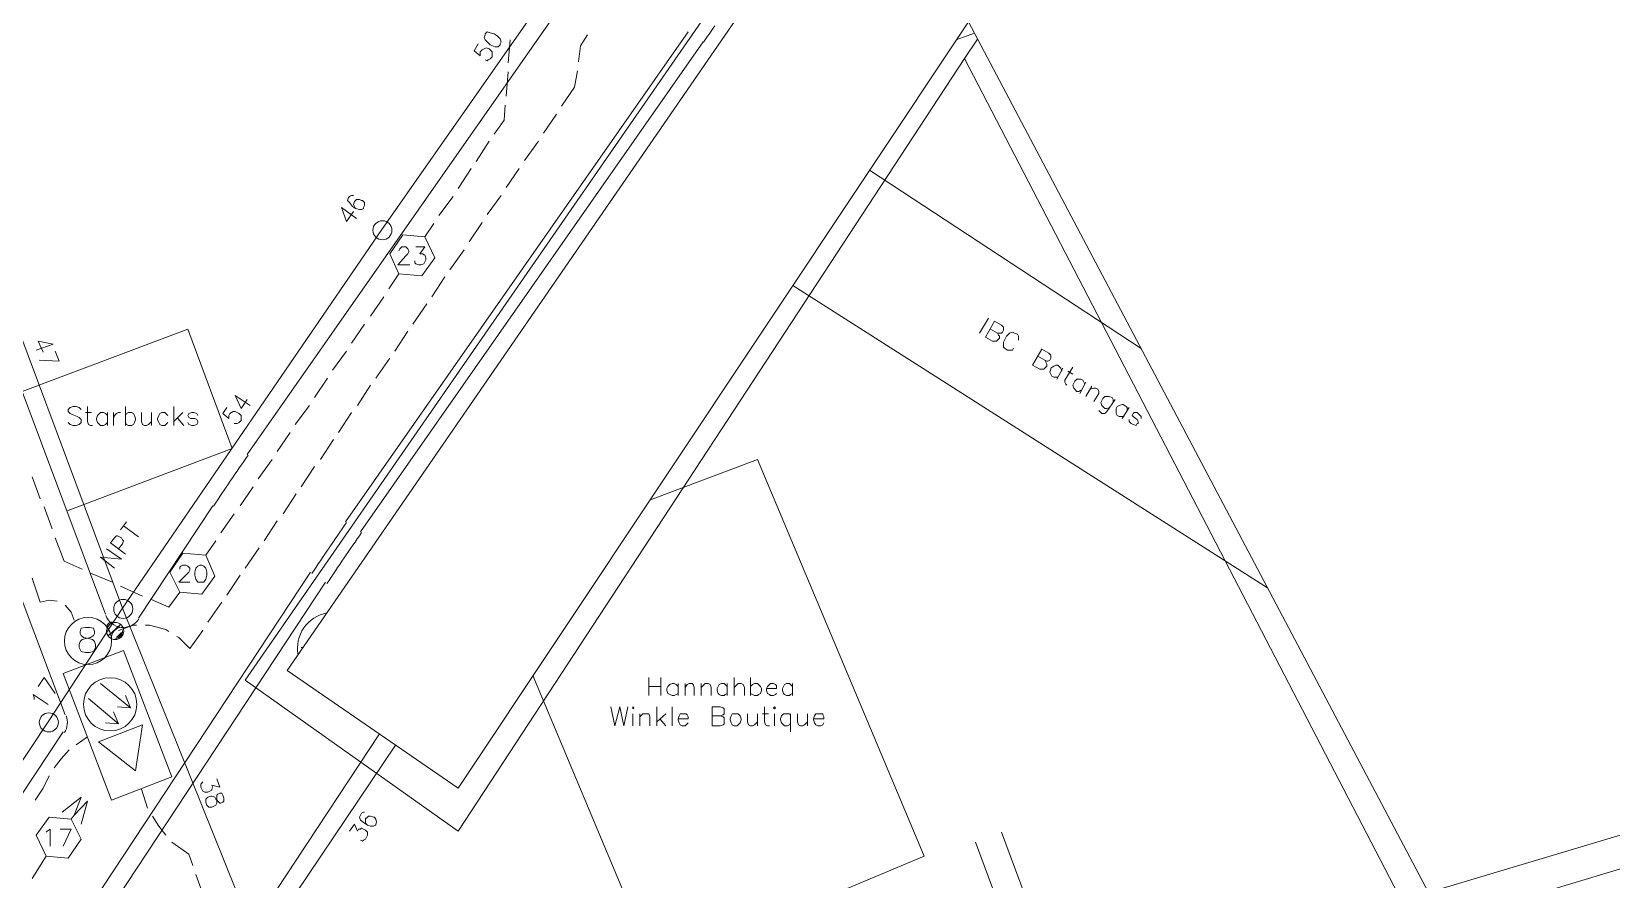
# Model space of a CAD drawing. Header units: millimetres. Extents: x 3.6 to 37.8, y 0.6 to 28.7.
# Drawn here: x 21.89 to 28.45, y 10.79 to 14.31 of the extents above; entities that cross this region are included whole.
import ezdxf

# ---------------------------------------------------------------- set-up
doc = ezdxf.new("R2010")
doc.units = ezdxf.units.MM
for name, color, linetype, true_color in [('PDF_Batangas$Geomap$Actives-NodeReceiver', 104, 'Continuous', 0x009525), ('PDF_Batangas$Geomap$Cable-565', 23, 'Continuous', 0xdd8a6e), ('PDF_Batangas$Geomap$LOTS', 254, 'Continuous', 0xdcdcdc), ('PDF_Batangas$Geomap$ROAD', 8, 'Continuous', 0x808080), ('PDF_Batangas$Geomap$SDU', 157, 'Continuous', 0x396472), ('PDF_Batangas$Geomap$Symbols-EndOfLine', 15, 'Continuous', 0x954a4a)]:
    doc.layers.add(name, color=color, linetype=linetype, true_color=true_color)
for name, color, linetype in [('PDF_Batangas$Geomap$BOUNDARY-NODE', 3, 'Continuous'), ('PDF_Batangas$Geomap$Passives-Highleg', 7, 'Continuous'), ('PDF_Batangas$Geomap$Passives-Splt2way', 7, 'Continuous'), ('PDF_Batangas$Geomap$Passives-TapOffs', 7, 'Continuous'), ('PDF_Batangas$Geomap$POLE', 7, 'Continuous'), ('PDF_Batangas$Geomap$STRAND', 7, 'Continuous'), ('PDF_Batangas$Geomap$Symbols-Terminator', 7, 'Continuous'), ('PDF_FRAME-TB', 7, 'Continuous')]:
    doc.layers.add(name, color=color, linetype=linetype)

msp = doc.modelspace()

# ---------------------------------------------------------------- linework, layer by layer
at = {"layer": 'PDF_Batangas$Geomap$Actives-NodeReceiver', "lineweight": 18}
for points in [[(22.0196, 11.6447), (22.2697, 11.7406), (22.4699, 11.2152), (22.2197, 11.1193)], [(22.349, 11.4321), (22.3198, 11.2403), (22.1655, 11.3612)]]:
    msp.add_lwpolyline(points, close=True, dxfattribs=at)
for points in [[(22.2989, 11.5029), (22.1738, 11.603)], [(22.2781, 11.553), (22.2989, 11.5029), (22.2447, 11.5071)], [(22.1238, 11.5405), (22.2489, 11.4362), (22.1947, 11.4404)], [(22.228, 11.4863), (22.2489, 11.4362)]]:
    msp.add_lwpolyline(points, dxfattribs=at)
msp.add_circle((22.2143, 11.5168), 0.1105, dxfattribs=at)
at = {"layer": 'PDF_Batangas$Geomap$BOUNDARY-NODE', "lineweight": 0}
for points in [[(25.7599, 14.1987), (23.6583, 10.9901), (22.7743, 11.6176), (30.7908, 23.1952), (28.4015, 27.8007), (16.5633, 23.8248), (11.8639, 19.3923)], [(33.3498, 8.7465), (32.0501, 11.9074), (27.6384, 10.5793), (25.7599, 14.1987), (25.8147, 14.2787)]]:
    msp.add_lwpolyline(points, dxfattribs=at)
at = {"layer": 'PDF_Batangas$Geomap$Cable-565', "lineweight": 13}
for points in [[(24.1587, 14.1842), (24.167, 14.2509), (24.1962, 14.2967)], [(23.8668, 14.18), (23.8751, 14.2759)], [(23.8584, 14.0424), (23.8668, 14.1425)], [(24.1545, 14.1466), (24.142, 14.0799), (24.0878, 14.0007)], [(23.8543, 14.0048), (23.8501, 13.9423), (23.8084, 13.8839)], [(24.0669, 13.9673), (24.0127, 13.8881)], [(23.7334, 13.7713), (23.7876, 13.8547)], [(23.9919, 13.8547), (23.9335, 13.7755)], [(23.6583, 13.6588), (23.7125, 13.7421)], [(23.9127, 13.7421), (23.8584, 13.6629)], [(23.5791, 13.5462), (23.6374, 13.6254)], [(23.8376, 13.6296), (23.7792, 13.5503)], [(23.5207, 13.4586), (23.5582, 13.5128)], [(23.7584, 13.517), (23.7042, 13.4378)], [(23.6833, 13.4044), (23.6249, 13.321)], [(23.3706, 13.2418), (23.4123, 13.3043)], [(23.6041, 13.2918), (23.5499, 13.2084)], [(23.2955, 13.1292), (23.3497, 13.2084)], [(23.529, 13.1792), (23.4707, 13.0958)], [(23.2163, 13.0166), (23.2705, 13.0958)], [(23.4498, 13.0666), (23.3956, 12.9832)], [(23.1371, 12.904), (23.1954, 12.9832)], [(23.3747, 12.9541), (23.3164, 12.8707)], [(23.062, 12.7914), (23.1162, 12.8707)], [(23.2955, 12.8415), (23.2413, 12.7581)], [(22.9828, 12.6788), (23.0412, 12.7581)], [(23.2163, 12.7289), (23.1621, 12.6455)], [(22.9077, 12.5663), (22.9619, 12.6455)], [(23.1412, 12.6163), (23.087, 12.5329)], [(22.8285, 12.4537), (22.8869, 12.5329)], [(21.8903, 12.462), (21.9236, 12.3703)], [(23.062, 12.5037), (23.0078, 12.4203)], [(22.7534, 12.3411), (22.8077, 12.4203)], [(21.9403, 12.3369), (21.9737, 12.2452)], [(22.987, 12.3911), (22.9327, 12.3077)], [(22.6742, 12.2285), (22.7284, 12.3077)], [(22.9077, 12.2785), (22.8535, 12.1951)], [(22.0988, 12.0784), (22.0237, 12.1117), (21.9862, 12.2077)], [(22.6117, 12.1368), (22.6534, 12.1951)], [(22.8327, 12.166), (22.7743, 12.0826)], [(21.9945, 11.945), (21.9612, 11.9491), (21.9236, 11.9408), (21.8903, 12.0409)], [(22.1321, 12.0617), (22.2239, 12.0242)], [(22.2572, 12.0075), (22.349, 11.9658)], [(22.7534, 12.0534), (22.6992, 11.97)], [(22.5033, 11.9825), (22.4574, 11.9199), (22.3823, 11.9533)], [(22.6784, 11.9408), (22.62, 11.8574)], [(22.0279, 11.9283), (22.0529, 11.8991), (22.0654, 11.8657)], [(22.2489, 11.824), (22.3114, 11.8449), (22.324, 11.8449)], [(22.3615, 11.8449), (22.3782, 11.8449), (22.4449, 11.8282), (22.4574, 11.8199)], [(22.4907, 11.799), (22.4991, 11.7948), (22.545, 11.749), (22.5992, 11.824)], [(22.0738, 11.3487), (22.1196, 11.382)], [(21.982, 11.2528), (22.0112, 11.2903), (22.0446, 11.3278)], [(21.9612, 11.2194), (21.9362, 11.1694), (21.9028, 11.1193)], [(22.3698, 11.086), (22.3448, 11.1652)], [(22.4449, 10.9734), (22.4157, 11.0109), (22.3907, 11.0526)], [(21.9487, 10.8858), (21.8903, 10.7941)], [(22.4699, 10.9442), (22.5408, 10.8942), (22.5575, 10.8483)], [(22.6033, 10.719), (22.57, 10.8108)]]:
    msp.add_lwpolyline(points, dxfattribs=at)
at = {"layer": 'PDF_Batangas$Geomap$LOTS', "lineweight": 0}
for points in [[(25.7266, 14.2759), (25.8016, 14.3037)], [(25.3664, 13.7349), (26.4935, 12.9937)], [(27.0178, 12.0012), (25.0478, 13.2564)], [(21.8486, 12.8164), (22.5366, 13.075), (22.7201, 12.5788), (22.0362, 12.3202)], [(24.4536, 12.3639), (24.9009, 12.5329), (25.5931, 10.8858), (24.4798, 10.4188), (23.969, 11.636)]]:
    msp.add_lwpolyline(points, dxfattribs=at)
at = {"layer": 'PDF_Batangas$Geomap$Passives-Highleg', "lineweight": 9}
for points in [[(22.203, 11.8365), (22.2197, 11.8574)], [(22.2072, 11.8032), (22.2572, 11.849)], [(22.2406, 11.7948), (22.2656, 11.8157)], [(22.2614, 11.8157), (22.2406, 11.7948)]]:
    msp.add_lwpolyline(points, close=True, dxfattribs=at)
msp.add_lwpolyline([(22.2614, 11.8073), (22.2489, 11.799), (22.2572, 11.8073)], dxfattribs=at)
msp.add_circle((22.2351, 11.8213), 0.0354, dxfattribs=at)
for centre, radius, start, end in [((22.2224, 11.8345), 0.0236, 76.13897, 174.93638), ((22.2635, 11.7928), 0.0438, 92.72631, 182.72631), ((22.2343, 11.8219), 0.0313, 273.81407, 3.81407), ((22.2385, 11.8178), 0.0272, 274.39871, 4.39871)]:
    msp.add_arc(centre, radius, start, end, dxfattribs=at)
at = {"layer": 'PDF_Batangas$Geomap$Passives-Splt2way', "lineweight": 9}
msp.add_lwpolyline([(22.1113, 11.8365), (22.128, 11.8365), (22.1446, 11.8324), (22.1488, 11.8199), (22.1488, 11.8115), (22.1446, 11.8032), (22.1321, 11.7948), (22.0988, 11.7865), (22.0904, 11.7782), (22.0863, 11.7656), (22.0863, 11.7531), (22.0946, 11.7365), (22.1113, 11.7323), (22.128, 11.7323), (22.1446, 11.7365), (22.153, 11.7531), (22.153, 11.7656), (22.1488, 11.7782), (22.1405, 11.7865), (22.1238, 11.7907), (22.103, 11.7948), (22.0946, 11.8032), (22.0904, 11.8115), (22.0904, 11.8199), (22.0946, 11.8324)], close=True, dxfattribs=at)
msp.add_circle((22.1225, 11.7796), 0.098, dxfattribs=at)
at = {"layer": 'PDF_Batangas$Geomap$Passives-TapOffs', "lineweight": 9}
for points in [[(23.429, 13.4669), (23.5207, 13.4586), (23.5624, 13.371), (23.5082, 13.296), (23.4123, 13.3043), (23.3747, 13.3877)], [(22.5158, 12.1451), (22.6117, 12.1368), (22.6492, 12.0492), (22.595, 11.9741), (22.5033, 11.9825), (22.4616, 12.0659)], [(22.5867, 12.0951), (22.595, 12.0951), (22.6033, 12.0909), (22.6117, 12.0826), (22.6158, 12.0659), (22.6158, 12.0534), (22.6117, 12.0367), (22.6033, 12.0242), (22.5783, 12.0242), (22.57, 12.0367), (22.5658, 12.0534), (22.5658, 12.0659), (22.57, 12.0826), (22.5783, 12.0909)], [(21.9612, 11.0484), (22.0529, 11.0401), (22.0946, 10.9567), (22.0404, 10.8775), (21.9487, 10.8858), (21.907, 10.9734)]]:
    msp.add_lwpolyline(points, close=True, dxfattribs=at)
for points in [[(23.4123, 13.4002), (23.4164, 13.4086), (23.4248, 13.4169), (23.4415, 13.4169), (23.4498, 13.4086), (23.454, 13.4002), (23.454, 13.3961), (23.4498, 13.3877), (23.4415, 13.3794), (23.4081, 13.3418), (23.4581, 13.3418)], [(23.4832, 13.4169), (23.5207, 13.4169), (23.4998, 13.3877), (23.5124, 13.3877), (23.5165, 13.3835), (23.5207, 13.3835), (23.5249, 13.371), (23.5249, 13.3627), (23.5165, 13.346), (23.504, 13.3418), (23.4957, 13.3418), (23.4832, 13.346), (23.479, 13.3502), (23.479, 13.3585)], [(22.5033, 12.0784), (22.5033, 12.0867), (22.5074, 12.0909), (22.5158, 12.0951), (22.5283, 12.0951), (22.5366, 12.0909), (22.545, 12.0826), (22.545, 12.0742), (22.5408, 12.0659), (22.4991, 12.0242), (22.545, 12.0242)], [(21.9487, 10.9859), (21.9528, 10.9901), (21.9653, 10.9984), (21.9653, 10.9275)], [(22.007, 10.9984), (22.0529, 10.9984), (22.0196, 10.9275)]]:
    msp.add_lwpolyline(points, dxfattribs=at)
at = {"layer": 'PDF_Batangas$Geomap$POLE', "lineweight": 0}
for points in [[(23.2246, 13.5628), (23.1954, 13.5211), (23.1746, 13.5795), (23.2371, 13.5337)], [(23.233, 13.5754), (23.2246, 13.592), (23.2288, 13.6045), (23.2371, 13.6129), (23.2497, 13.6129), (23.258, 13.6087), (23.2622, 13.6087), (23.2705, 13.6004), (23.2705, 13.5879), (23.2663, 13.5795), (23.2663, 13.5754), (23.258, 13.5712), (23.2497, 13.5712), (23.233, 13.5754), (23.2205, 13.5837), (23.208, 13.6004), (23.1996, 13.6087), (23.2038, 13.6212), (23.208, 13.6254), (23.2163, 13.6296), (23.2246, 13.6296)], [(22.2823, 12.2744), (22.2572, 12.241)], [(22.2781, 12.1409), (22.2155, 12.1868), (22.2322, 12.2077), (22.2406, 12.216), (22.2447, 12.216), (22.2614, 12.2077), (22.2656, 12.1993), (22.2697, 12.1951), (22.2656, 12.1826), (22.2489, 12.1618)], [(22.3323, 12.2118), (22.2697, 12.2577)], [(22.2322, 12.0826), (22.1738, 12.1284), (22.2614, 12.1201), (22.1989, 12.1618)]]:
    msp.add_lwpolyline(points, dxfattribs=at)
for centre in [(23.3444, 13.4851), (22.2685, 11.913), (21.9599, 11.4418)]:
    msp.add_circle(centre, 0.0396, dxfattribs=at)
at = {"layer": 'PDF_Batangas$Geomap$ROAD', "lineweight": 0}
for points in [[(22.7826, 12.5537), (24.2087, 14.5928)], [(23.1913, 12.2744), (24.6132, 14.3092)], [(24.6757, 14.2675), (23.2538, 12.2327)], [(21.5692, 13.5587), (22.1947, 11.8907)], [(22.0279, 11.4738), (21.6484, 12.4787)], [(22.3323, 11.8741), (22.6409, 12.3411)], [(20.2432, 7.8168), (23.0453, 12.0659)], [(23.1079, 12.0242), (20.3058, 7.7751)], [(21.7235, 10.9567), (22.0196, 11.4029)], [(22.7743, 10.5481), (23.3321, 11.3938)], [(26.548, 9.2804), (25.9142, 10.9859)], [(25.8058, 10.9442), (26.4396, 9.2387)]]:
    msp.add_lwpolyline(points, dxfattribs=at)
for centre, radius, start, end in [((16.8476, 19.7378), 9.5519, 325.0474, 325.54253), ((30.5624, 7.1135), 9.4881, 145.03595, 146.57958), ((30.971, 6.8341), 9.4881, 145.03595, 146.57958), ((31.0336, 6.7924), 9.4881, 145.03595, 146.57958), ((22.2685, 11.913), 0.0771, 200.59935, 326.5796), ((21.9599, 11.4418), 0.0771, 326.57962, 20.59939)]:
    msp.add_arc(centre, radius, start, end, dxfattribs=at)
at = {"layer": 'PDF_Batangas$Geomap$SDU', "lineweight": 0}
for points in [[(25.8224, 13.0583), (25.86, 13.1208)], [(25.8975, 13.0583), (25.9017, 13.05), (25.9058, 13.0458), (25.9058, 13.0374), (25.8933, 13.0249), (25.8766, 13.0249), (25.8475, 13.0416), (25.885, 13.1083), (25.9142, 13.0917), (25.9225, 13.0833), (25.9225, 13.0708), (25.9183, 13.0625), (25.9142, 13.0583), (25.8975, 13.0583), (25.8683, 13.075)], [(25.9642, 12.9957), (25.96, 12.9874), (25.9392, 12.9874), (25.9267, 12.9957), (25.9225, 12.9999), (25.9225, 13.0208), (25.935, 13.0458), (25.9475, 13.0583), (25.96, 13.0625), (25.9684, 13.0583), (25.9809, 13.0541), (25.9851, 13.0458), (25.9851, 13.0291)], [(26.0935, 12.9457), (26.1018, 12.929), (26.1018, 12.9207), (26.0893, 12.9082), (26.0726, 12.9082), (26.0434, 12.9249), (26.081, 12.9916), (26.1102, 12.9749), (26.1185, 12.9666), (26.1185, 12.9541), (26.1143, 12.9457), (26.106, 12.9415), (26.1018, 12.9415), (26.0935, 12.9457), (26.0643, 12.9624)], [(26.1477, 12.8748), (26.131, 12.8748), (26.1227, 12.879), (26.1143, 12.8957), (26.1185, 12.9082), (26.1185, 12.9124), (26.131, 12.9207), (26.1393, 12.9249), (26.1477, 12.9249), (26.1602, 12.9124), (26.1644, 12.8998)], [(26.1435, 12.8665), (26.1685, 12.9124)], [(26.1852, 12.8415), (26.181, 12.8456), (26.1769, 12.854), (26.1769, 12.8623), (26.2102, 12.9165)], [(26.2102, 12.8873), (26.1894, 12.8998)], [(26.2436, 12.8206), (26.2353, 12.8164), (26.2269, 12.8164), (26.2144, 12.829), (26.2102, 12.8415), (26.2186, 12.8581), (26.2269, 12.8665), (26.2436, 12.8665), (26.2519, 12.8623), (26.2603, 12.8456)], [(26.2394, 12.8081), (26.2644, 12.854)], [(26.2644, 12.7956), (26.2895, 12.8373)], [(26.2811, 12.8248), (26.2978, 12.829), (26.3061, 12.829), (26.3145, 12.8248), (26.3186, 12.8164), (26.3186, 12.8081), (26.2978, 12.7747)], [(26.3645, 12.7497), (26.352, 12.7456), (26.3437, 12.7456), (26.3312, 12.7581), (26.327, 12.7706), (26.3353, 12.7873), (26.3437, 12.7956), (26.3603, 12.7956), (26.3729, 12.7914), (26.377, 12.7831), (26.377, 12.7747)], [(22.0404, 12.6872), (22.0487, 12.6788), (22.0613, 12.6747), (22.0738, 12.6747), (22.0863, 12.6788), (22.0946, 12.6872), (22.0946, 12.6997), (22.0863, 12.708), (22.0779, 12.7122), (22.0571, 12.7205), (22.0487, 12.7247), (22.0404, 12.733), (22.0404, 12.7414), (22.0487, 12.7497), (22.0613, 12.7539), (22.0738, 12.7539), (22.0863, 12.7497), (22.0946, 12.7414)], [(22.1363, 12.7289), (22.1113, 12.7289)], [(22.1405, 12.6747), (22.1321, 12.6747), (22.1238, 12.6788), (22.1196, 12.6914), (22.1196, 12.7539)], [(22.203, 12.6872), (22.1947, 12.6788), (22.1863, 12.6747), (22.1738, 12.6747), (22.1613, 12.6872), (22.1572, 12.6997), (22.1572, 12.7039), (22.1613, 12.7164), (22.1738, 12.7289), (22.1863, 12.7289), (22.1947, 12.7247), (22.203, 12.7164)], [(22.203, 12.6747), (22.203, 12.7289)], [(22.228, 12.6747), (22.228, 12.7289)], [(22.228, 12.7039), (22.2322, 12.7164), (22.2406, 12.7247), (22.2489, 12.7289), (22.2572, 12.7289)], [(22.2781, 12.6747), (22.2781, 12.7539)], [(22.2781, 12.7164), (22.2823, 12.7247), (22.2906, 12.7289), (22.3031, 12.7289), (22.3114, 12.7247), (22.3156, 12.7164), (22.3198, 12.7039), (22.3198, 12.6997), (22.3156, 12.6872), (22.3114, 12.6788), (22.3031, 12.6747), (22.2906, 12.6747), (22.2823, 12.6788), (22.2781, 12.6872)], [(22.3865, 12.6914), (22.374, 12.6788), (22.3657, 12.6747), (22.3573, 12.6747), (22.349, 12.6788), (22.3448, 12.6914), (22.3448, 12.7289)], [(22.3865, 12.6747), (22.3865, 12.7289)], [(22.4532, 12.6872), (22.4407, 12.6747), (22.4282, 12.6747), (22.4199, 12.6788), (22.4157, 12.6872), (22.4115, 12.6997), (22.4115, 12.7039), (22.4157, 12.7164), (22.4199, 12.7247), (22.4282, 12.7289), (22.4407, 12.7289), (22.4532, 12.7164)], [(22.4782, 12.6747), (22.4782, 12.7539)], [(22.4782, 12.6914), (22.5158, 12.7289)], [(22.5366, 12.6872), (22.5408, 12.6788), (22.5533, 12.6747), (22.5616, 12.6747), (22.5741, 12.6788), (22.5783, 12.6872), (22.5783, 12.6914), (22.5741, 12.6997), (22.5658, 12.7039), (22.5491, 12.7039), (22.5408, 12.708), (22.5366, 12.7164), (22.5408, 12.7247), (22.5533, 12.7289), (22.5616, 12.7289), (22.5741, 12.7247), (22.5783, 12.7164)], [(26.3854, 12.7831), (26.352, 12.733), (26.3437, 12.7247), (26.3312, 12.7247), (26.3186, 12.7372)], [(26.4229, 12.7122), (26.402, 12.7122), (26.3937, 12.7164), (26.3895, 12.7247), (26.3895, 12.7456), (26.3937, 12.7539), (26.402, 12.7581), (26.4146, 12.7622), (26.4187, 12.7622), (26.4312, 12.7539), (26.4354, 12.7497), (26.4354, 12.7372)], [(26.4146, 12.7039), (26.4437, 12.7497)], [(26.4437, 12.6997), (26.4437, 12.6914), (26.4521, 12.683), (26.4604, 12.6788), (26.4729, 12.6747), (26.4771, 12.683), (26.4813, 12.683), (26.4813, 12.6914), (26.4771, 12.6997), (26.4604, 12.7122), (26.4563, 12.7164), (26.4604, 12.7247), (26.4646, 12.7289), (26.4771, 12.7289), (26.4938, 12.7122), (26.4938, 12.7039)], [(22.5199, 12.6747), (22.4949, 12.7039)], [(24.4506, 11.553), (24.4506, 11.628)], [(24.5006, 11.553), (24.5006, 11.628)], [(24.805, 11.553), (24.805, 11.628)], [(24.8717, 11.553), (24.8717, 11.628)], [(24.5006, 11.5905), (24.4506, 11.5905)], [(24.5715, 11.5613), (24.5548, 11.553), (24.5465, 11.553), (24.5298, 11.5613), (24.5256, 11.5738), (24.5256, 11.5822), (24.5298, 11.5905), (24.5381, 11.5989), (24.5465, 11.603), (24.5548, 11.603), (24.5632, 11.5989), (24.5715, 11.5905)], [(24.5715, 11.553), (24.5715, 11.603)], [(24.6007, 11.553), (24.6007, 11.603)], [(24.6007, 11.5863), (24.609, 11.5989), (24.6174, 11.603), (24.6299, 11.603), (24.634, 11.5989), (24.6382, 11.5863), (24.6382, 11.553)], [(24.6674, 11.553), (24.6674, 11.603)], [(24.6674, 11.5863), (24.6841, 11.603), (24.6966, 11.603), (24.7049, 11.5989), (24.7091, 11.5863), (24.7091, 11.553)], [(24.7758, 11.5613), (24.7675, 11.5572), (24.7633, 11.553), (24.7508, 11.553), (24.7425, 11.5572), (24.7383, 11.5613), (24.7341, 11.5738), (24.7341, 11.5822), (24.7425, 11.5989), (24.7508, 11.603), (24.7633, 11.603), (24.7758, 11.5905)], [(24.7758, 11.553), (24.7758, 11.603)], [(24.805, 11.5863), (24.8217, 11.603), (24.8342, 11.603), (24.8425, 11.5989), (24.8467, 11.5863), (24.8467, 11.553)], [(24.8717, 11.5905), (24.8801, 11.5989), (24.8884, 11.603), (24.9009, 11.603), (24.9134, 11.5905), (24.9176, 11.5822), (24.9176, 11.5738), (24.9134, 11.5613), (24.9051, 11.5572), (24.9009, 11.553), (24.8884, 11.553), (24.8717, 11.5613)], [(24.9801, 11.5613), (24.976, 11.5572), (24.9676, 11.553), (24.9551, 11.553), (24.9509, 11.5572), (24.9426, 11.5613), (24.9384, 11.5738), (24.9384, 11.5822), (24.9426, 11.5905), (24.9551, 11.603), (24.9676, 11.603), (24.976, 11.5989), (24.9801, 11.5947), (24.9801, 11.5822), (24.9384, 11.5822)], [(25.0469, 11.5613), (25.0385, 11.5572), (25.0343, 11.553), (25.0218, 11.553), (25.0135, 11.5572), (25.0093, 11.5613), (25.0052, 11.5738), (25.0052, 11.5822), (25.0135, 11.5989), (25.0218, 11.603), (25.0343, 11.603), (25.0469, 11.5905)], [(25.0469, 11.553), (25.0469, 11.603)], [(24.363, 11.5071), (24.3463, 11.4279), (24.3296, 11.5071), (24.3088, 11.4279), (24.2921, 11.5071)], [(24.3838, 11.4279), (24.3838, 11.4779)], [(24.413, 11.4279), (24.413, 11.4779)], [(24.413, 11.4654), (24.4255, 11.4779), (24.4506, 11.4779), (24.4547, 11.4654), (24.4547, 11.4279)], [(24.4839, 11.4279), (24.4839, 11.5071)], [(24.4839, 11.4446), (24.5215, 11.4779)], [(24.5465, 11.4279), (24.5465, 11.5071)], [(24.6132, 11.4404), (24.6007, 11.4279), (24.5882, 11.4279), (24.5798, 11.4321), (24.5757, 11.4404), (24.5715, 11.4529), (24.5715, 11.4571), (24.5757, 11.4696), (24.5798, 11.4779), (24.6048, 11.4779), (24.609, 11.4738), (24.6132, 11.4654), (24.6132, 11.4571), (24.5715, 11.4571)], [(24.7466, 11.4696), (24.7591, 11.4654), (24.7633, 11.4613), (24.7633, 11.4362), (24.7591, 11.4321), (24.7466, 11.4279), (24.7133, 11.4279), (24.7133, 11.5071), (24.7466, 11.5071), (24.7591, 11.5029), (24.7633, 11.4988), (24.7633, 11.4779), (24.7591, 11.4738), (24.7466, 11.4696), (24.7133, 11.4696)], [(24.9009, 11.4446), (24.8884, 11.4321), (24.8801, 11.4279), (24.8717, 11.4279), (24.8634, 11.4321), (24.8592, 11.4446), (24.8592, 11.4779)], [(24.9009, 11.4279), (24.9009, 11.4779)], [(24.9468, 11.4779), (24.9218, 11.4779)], [(24.9509, 11.4279), (24.9426, 11.4279), (24.9343, 11.4321), (24.9301, 11.4446), (24.9301, 11.5071)], [(24.9718, 11.4279), (24.9718, 11.4779)], [(25.0385, 11.4404), (25.0343, 11.4321), (25.026, 11.4279), (25.0135, 11.4279), (25.001, 11.4404), (24.9968, 11.4529), (24.9968, 11.4571), (25.001, 11.4696), (25.0093, 11.4779), (25.0343, 11.4779), (25.0385, 11.4696)], [(25.0385, 11.4029), (25.0385, 11.4779)], [(25.1094, 11.4446), (25.0969, 11.4321), (25.0885, 11.4279), (25.0802, 11.4279), (25.0719, 11.4321), (25.0677, 11.4446), (25.0677, 11.4779)], [(25.1094, 11.4279), (25.1094, 11.4779)], [(25.1761, 11.4404), (25.1719, 11.4321), (25.1636, 11.4279), (25.1511, 11.4279), (25.1428, 11.4321), (25.1386, 11.4404), (25.1344, 11.4529), (25.1344, 11.4571), (25.1386, 11.4696), (25.1428, 11.4779), (25.1719, 11.4779), (25.1719, 11.4738), (25.1761, 11.4654), (25.1761, 11.4571), (25.1344, 11.4571)], [(24.5215, 11.4279), (24.4964, 11.4571)]]:
    msp.add_lwpolyline(points, dxfattribs=at)
for points in [[(24.3838, 11.4988), (24.3838, 11.5071), (24.388, 11.5029)], [(24.7967, 11.4779), (24.8217, 11.4779), (24.83, 11.4696), (24.8342, 11.4571), (24.8342, 11.4529), (24.83, 11.4404), (24.8175, 11.4279), (24.805, 11.4279), (24.7967, 11.4321), (24.7925, 11.4404), (24.7883, 11.4529), (24.7883, 11.4571), (24.7925, 11.4696)], [(24.9676, 11.5029), (24.9718, 11.5071), (24.976, 11.5029), (24.9718, 11.4988)]]:
    msp.add_lwpolyline(points, close=True, dxfattribs=at)
at = {"layer": 'PDF_Batangas$Geomap$STRAND', "color": 254, "lineweight": 0, "true_color": 0xdcdcdc}
for points in [[(22.8327, 10.5064), (22.2656, 11.9158), (23.3414, 13.4878), (24.3505, 14.9306), (24.7091, 15.4559), (25.7265, 16.9362), (26.352, 17.8494), (26.8607, 18.5917), (27.9574, 20.1887), (29.0958, 21.8441), (29.6545, 22.6364), (30.5221, 23.8659)], [(18.1458, 5.9195), (19.1424, 7.2706), (20.0472, 8.559), (20.9729, 9.9601), (21.957, 11.4446), (22.2656, 11.9158), (21.6401, 13.5879), (20.9979, 15.4143), (20.1682, 17.6159), (19.6678, 18.8877), (18.9547, 20.7016), (18.3918, 22.161), (18.1291, 21.7024), (15.9691, 20.2179), (14.0468, 18.8627)], [(23.399, 11.3478), (22.8327, 10.5064), (22.9369, 10.2395), (23.1412, 9.7099), (23.5874, 8.5465), (23.7834, 7.9753), (23.9502, 7.4582), (24.3158, 6.3098)]]:
    msp.add_lwpolyline(points, dxfattribs=at)
at = {"layer": 'PDF_Batangas$Geomap$STRAND', "lineweight": 0}
for points in [[(23.7709, 14.2967), (23.7709, 14.3009), (23.7792, 14.3092), (23.7917, 14.3051), (23.8084, 14.3009), (23.8209, 14.2926), (23.8334, 14.2801), (23.8376, 14.2675), (23.8334, 14.2592), (23.8334, 14.255), (23.8251, 14.2467), (23.8126, 14.2467), (23.7917, 14.255), (23.7709, 14.2759), (23.7667, 14.2842)], [(22.6826, 11.1402), (22.6867, 11.1277), (22.6867, 11.1152), (22.6826, 11.111), (22.6742, 11.1068), (22.67, 11.1068), (22.6534, 11.1235), (22.6492, 11.1318), (22.6367, 11.136), (22.6325, 11.136), (22.62, 11.1318), (22.6117, 11.1235), (22.6117, 11.111), (22.6158, 11.0985), (22.6242, 11.0901), (22.6367, 11.0901), (22.6534, 11.0985), (22.6575, 11.1068), (22.6575, 11.1402), (22.6617, 11.1443), (22.67, 11.1485), (22.6784, 11.1485)], [(23.2747, 11.0234), (23.2747, 11.0443), (23.2788, 11.0443), (23.2872, 11.0526), (23.2955, 11.0526), (23.308, 11.0484), (23.3122, 11.0484), (23.3164, 11.0401), (23.3205, 11.0276), (23.3164, 11.0192), (23.3164, 11.0151), (23.308, 11.0109), (23.2955, 11.0109), (23.283, 11.0151)]]:
    msp.add_lwpolyline(points, close=True, dxfattribs=at)
for points in [[(23.7709, 14.1925), (23.7792, 14.1883), (23.7834, 14.1925), (23.7917, 14.1967), (23.8001, 14.205), (23.8001, 14.2258), (23.7876, 14.2384), (23.7751, 14.2425), (23.7584, 14.2342), (23.75, 14.2258), (23.75, 14.2092), (23.725, 14.23), (23.7417, 14.2592)], [(21.9362, 12.9791), (21.9153, 13.0249), (21.9779, 13.0124), (21.907, 12.9874)], [(21.9862, 12.9832), (22.0029, 12.9415), (21.9195, 12.9457)], [(22.7826, 12.7831), (22.7576, 12.7456), (22.7326, 12.7998), (22.7951, 12.7581)], [(22.7284, 12.683), (22.7409, 12.683), (22.7493, 12.6872), (22.7576, 12.6955), (22.7576, 12.7164), (22.7493, 12.7247), (22.7326, 12.733), (22.7243, 12.733), (22.7117, 12.7247), (22.7076, 12.7164), (22.7076, 12.7039), (22.6826, 12.7247), (22.6992, 12.7497)], [(21.9153, 11.5905), (21.9403, 11.628), (21.9862, 11.5613)], [(21.8986, 11.5363), (21.8986, 11.5446), (21.8945, 11.5572), (21.957, 11.5155)], [(22.6575, 11.2069), (22.67, 11.1735), (22.6367, 11.1819), (22.6409, 11.1735), (22.6367, 11.1652), (22.6367, 11.161), (22.62, 11.1527), (22.6075, 11.1527), (22.5992, 11.1569), (22.5908, 11.1735), (22.5908, 11.186), (22.5992, 11.1944)], [(23.208, 10.9901), (23.2288, 11.0192), (23.2413, 10.9901), (23.2455, 10.9984), (23.2538, 10.9984), (23.258, 11.0026), (23.2747, 10.9942), (23.283, 10.9859), (23.283, 10.9734), (23.2747, 10.9567), (23.2663, 10.9525), (23.2622, 10.9484), (23.2538, 10.9525)], [(23.283, 11.0151), (23.2705, 11.0234), (23.2538, 11.0359), (23.2497, 11.0484), (23.258, 11.0651), (23.2663, 11.0693), (23.2705, 11.0693)]]:
    msp.add_lwpolyline(points, dxfattribs=at)
at = {"layer": 'PDF_Batangas$Geomap$Symbols-EndOfLine', "lineweight": 0}
msp.add_lwpolyline([(23.0155, 11.7531), (23.0078, 11.7531)], dxfattribs=at)
msp.add_arc((23.14, 11.7504), 0.148, 100.15315, 190.73209, dxfattribs=at)
at = {"layer": 'PDF_Batangas$Geomap$Symbols-Terminator', "lineweight": 9}
for points in [[(22.0154, 11.0693), (22.0946, 11.1318), (22.0654, 11.0568)], [(22.0529, 11.0401), (22.0654, 11.0568), (22.1196, 11.1152), (22.0946, 11.0192)]]:
    msp.add_lwpolyline(points, dxfattribs=at)
at = {"layer": 'PDF_FRAME-TB', "color": 254, "lineweight": 0, "true_color": 0xdcdcdc}
msp.add_lwpolyline([(32.0772, 12.0492), (27.6864, 10.7357), (25.7766, 14.3509), (23.6583, 11.1694), (22.9494, 11.6572), (26.8065, 17.2573), (30.8888, 23.166), (28.4202, 27.8737), (16.5279, 23.8748), (11.8327, 19.4465), (8.4176, 16.9779), (12.4748, 2.567), (14.7224, 2.5712), (14.8891, 2.7755), (20.7603, 3.451), (22.9161, 5.9821), (29.5419, 7.5333), (33.4199, 8.7675)], close=True, dxfattribs=at)

doc.saveas('drawing.dxf')
